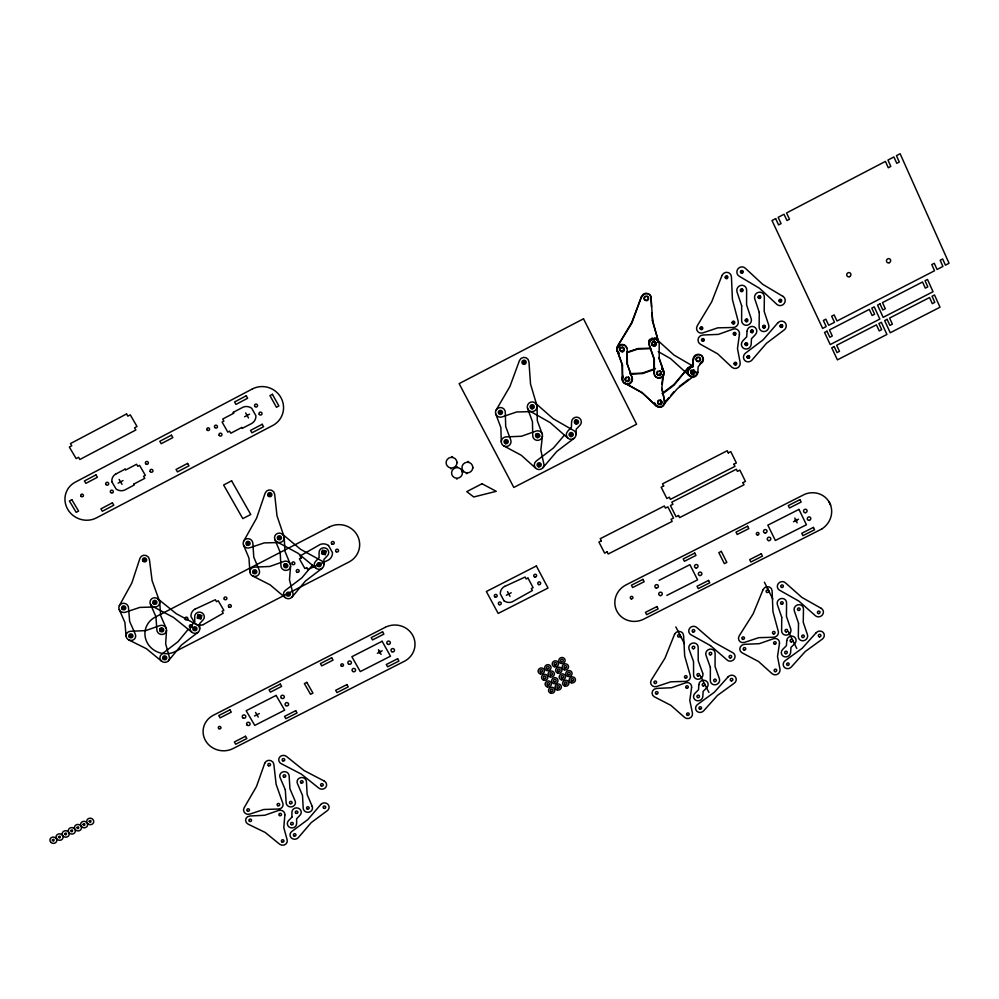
<?xml version="1.0" encoding="UTF-8"?>
<svg xmlns="http://www.w3.org/2000/svg" width="999" height="999" viewBox="0 0 999 999"><rect width="100%" height="100%" fill="white"/><g stroke="black" fill="none" stroke-linecap="round" stroke-linejoin="round"><path stroke-width="1.5" d="M323.901 564.71L323.913 559.477L327.522 555.594A4.833 4.67 7.8 0 0 325.637 548.101A4.833 4.67 7.8 0 0 319.081 552.41L319.081 557.654L315.472 561.538A4.833 4.658 7.7 0 0 315.871 568.119A4.833 4.658 7.7 0 0 322.689 567.782A4.833 4.658 7.7 0 0 322.265 561.201L300.649 549.35L282.505 534.265M576.011 434.615L576.198 429.22L579.982 425.237A4.895 4.783 -31.2 0 0 578.346 417.507A4.895 4.783 -31.2 0 0 571.59 421.928L571.403 427.335L567.632 431.318A4.883 4.77 -29.1 0 0 569.555 439.11A4.883 4.77 -29.1 0 0 575.998 434.041L575.536 432.38A4.883 4.77 -29.1 0 0 574.487 430.994L553.159 418.718L535.427 403.121M692.906 364.573L693.181 359.091A4.97 4.795 -44.8 0 1 700.024 354.62A4.97 4.795 -44.8 0 1 701.535 362.462L698.126 366.908L697.851 372.39A4.97 4.795 -43.3 0 1 691.008 376.848A4.97 4.795 -43.3 0 1 689.485 369.031L692.906 364.573L689.485 369.031M693.343 364.985L693.181 359.091M166.521 630.319L165.647 643.731L169.518 657.742A4.82 4.533 13.9 0 1 162.787 661.95A4.82 4.533 13.9 0 1 161.638 654.258L178.034 641.683L188.237 629.32M290.584 566.196L289.473 579.807L293.107 594.043A4.82 4.62 9 0 1 286.288 598.301A4.82 4.62 9 0 1 285.264 590.496L301.935 577.759L312.387 565.222M542.432 436.051L540.834 450.062L543.993 464.747A4.858 4.745 -22 0 1 536.987 469.105A4.858 4.745 -22 0 1 536.226 461.063L553.446 447.989L564.41 435.114M661.85 384.315L663.136 374.375M656.555 406.143L641.783 392.37L656.555 406.143A4.92 4.77 -39 0 0 664.697 401.448L661.862 387.6L663.523 374.8M618.943 353.097A4.958 4.833 -44.7 0 1 617.407 346.503L631.618 322.615L641.533 296.541A5.02 4.87 -52.1 0 1 651.048 297.789L652.647 320.679L658.616 342.207A4.983 4.833 -46 0 0 652.422 339.011A4.983 4.833 -46 0 0 649.25 345.392L653.933 358.791L653.983 373.064A4.945 4.795 -42.5 0 0 663.573 374.038M617.407 346.503L631.967 322.952L641.533 296.541M119.368 605.619L131.843 582.991L139.935 558.341A4.895 4.645 19.8 0 1 149.413 559.465L152.11 580.731L159.428 600.973M243.719 541.058L256.618 518.119L265.16 493.106A4.895 4.733 16.6 0 1 274.663 494.255L276.998 515.846L283.978 536.401M496.166 410.002L509.965 386.388L519.43 360.639A4.945 4.87 -36.2 0 1 528.958 361.863L530.544 384.116L536.85 405.332M168.531 660.701L181.531 644.954L197.977 632.367M292.07 597.04L305.382 581.093L322.103 568.331M542.844 467.832L556.793 451.436L574.063 438.336M662.112 393.444L673.751 384.64L688.024 367.994A4.945 4.77 -43.5 0 1 691.733 366.221M662.499 393.893L674.15 385.077L688.024 367.994M664.834 402.322L668.905 397.59M670.941 395.229L673.988 391.67M664.148 404.046L677.447 388.561L693.793 376.211M699.612 364.485L701.535 362.462M679.37 386.363L688.686 379.308M463.061 470.804L462.175 471.228M821.752 529.02L643.768 619.13A20.217 19.268 -21.9 0 1 616.883 611.138A20.217 19.268 -21.9 0 1 626.036 584.89L804.907 494.193A20.554 19.381 -35.4 0 1 829.807 503.284L830.594 505.144M115.934 473.963L125.137 469.13M233.279 412.325L243.244 407.093A8.766 8.516 26.4 0 1 251.673 408.229L255.881 415.646A8.729 8.467 26.2 0 1 251.611 423.539L242.282 428.334L241.795 427.472M118.107 483.179L123.039 480.581M244.58 416.758L249.563 414.135M133.854 484.065L144.768 478.334L143.569 476.273L145.355 475.349L139.585 465.372L137.8 466.308L136.588 464.26L125.649 470.005L125.137 469.143M241.795 427.46L230.769 433.241L229.595 431.168L227.809 432.105L222.09 422.053L223.888 421.103L222.727 419.018L233.778 413.211L233.279 412.337M195.067 609.128L215.359 599.725L216.508 601.698L218.257 600.799L223.838 610.352L222.09 611.251L223.214 613.236L203.297 624.6M160.24 628.933L161.613 628.221L161.713 629.894L159.753 628.608M284.315 564.785L285.702 564.073L285.764 565.771L283.828 564.46M536.176 434.577L537.587 433.841L537.599 435.589L535.701 434.228M301.186 557.966L299.438 558.866L304.882 568.543L306.643 567.632M539.385 436.426L539.847 436.176M198.052 615.759L199.425 615.047L199.513 616.72L197.565 615.434M322.465 551.473L323.851 550.749L323.913 552.459L321.99 551.136M574.562 420.629L575.986 419.892M197.09 617.981L201.935 615.471M321.466 553.721L326.373 551.186M663.673 485.951L661.176 487.225L666.857 498.476L669.342 497.202L670.379 499.363L734.952 466.383L733.89 464.235M728.271 452.909L730.781 451.623L736.363 462.974L733.853 464.26M504.695 586.413L525.162 577.035L526.211 579.008L527.984 578.109M254.52 716.008L259.315 713.561M377.36 653.296L382.205 650.824M601.386 540.796L598.913 542.057L604.657 553.146L607.13 551.885M506.318 595.254L511.213 592.757M678.558 515.484L676.073 516.745L670.429 505.556L672.914 504.283L671.803 502.172L736.35 469.23L737.412 471.378L739.872 470.117L745.429 481.406L742.919 482.679M659.103 580.307L689.909 564.685L697.589 579.845L666.832 595.416M793.493 521.74L798.476 519.218M629.919 373.638L642.282 373.139L655.506 368.431M630.257 374.063L642.644 373.564L654.682 369.28M628.471 351.735L637.924 348.539L650.361 348.239M627.459 352.572L638.274 348.926L650.736 348.626M462.425 472.377A5.445 5.32 -8.4 0 0 453.858 468.593A5.445 5.32 -8.4 0 0 454.745 477.772A5.445 5.32 -8.4 0 0 462.425 472.377L462.899 472.277M456.993 462.537A5.445 5.345 -7.6 0 0 448.713 458.129A5.445 5.345 -7.6 0 0 448.926 467.382A5.445 5.345 -7.6 0 0 456.993 462.537L457.467 462.475M472.827 467.619A5.445 5.332 -10.4 0 0 464.76 462.899A5.445 5.332 -10.4 0 0 464.572 472.127A5.445 5.332 -10.4 0 0 472.827 467.619L473.314 467.569M456.805 466.858L457.442 466.87M456.58 478.958L457.205 478.958M451.798 456.618L452.435 456.668M450.661 468.706L451.298 468.756M466.246 473.514L466.883 473.588M467.894 461.501L468.531 461.575M128.746 639.909L146.503 648.763L161.626 661.226M252.522 575.886L270.18 584.89L285.14 597.577M503.796 445.904L521.253 455.244L535.851 468.356M622.914 375.924A4.933 4.795 -40.6 0 0 624.462 382.892L640.446 391.645M642.132 392.819L624.462 382.892M692.969 366.121L673.938 355.032L656.081 338.848A4.958 4.808 -46.2 0 0 654.919 338.087M658.229 351.598L670.554 358.616L688.336 374.725A4.945 4.77 -43.5 0 0 689.809 375.624M285.127 563.861A2.073 1.998 10.6 0 1 287.799 566.221A2.073 1.998 10.6 0 1 284.378 567.232A2.073 1.998 10.6 0 1 285.127 563.861L285.702 564.073M575.037 420.966L576.46 421.99L576.448 420.229M157.917 598.863L176.261 613.698L198.027 625.349A4.833 4.57 13.6 0 1 198.551 631.83A4.833 4.57 13.6 0 1 191.771 632.167L173.589 617.482L152.61 606.393A4.87 4.595 17 0 1 151.573 598.863A4.87 4.595 17 0 1 159.316 600.674A4.87 4.595 17 0 1 155.157 606.98L139.798 607.417L125.424 612.237A4.87 4.595 18.1 0 1 119.018 608.965A4.87 4.595 18.1 0 1 122.827 603.309A4.87 4.595 18.1 0 1 128.509 607.667L129.658 621.428L135.315 634.215A4.845 4.558 16.5 0 1 132.268 640.297A4.845 4.558 16.5 0 1 126.136 636.575A4.845 4.558 16.5 0 1 130.482 631.293L145.729 630.606L159.915 625.586A4.845 4.57 15.3 0 1 166.346 628.771A4.845 4.57 15.3 0 1 162.537 634.44A4.845 4.57 15.3 0 1 156.893 630.082L155.906 616.633L150.399 604.033M315.946 568.181L297.889 553.184L277.048 541.895A4.858 4.683 12.7 0 1 276.136 534.253A4.858 4.683 12.7 0 1 283.866 536.101A4.858 4.683 12.7 0 1 279.583 542.494L264.173 542.919L249.688 547.789A4.87 4.683 14.8 0 1 243.306 544.455A4.87 4.683 14.8 0 1 247.228 538.711A4.87 4.683 14.8 0 1 252.847 543.156L253.771 557.117L259.216 570.117A4.845 4.645 12.7 0 1 256.056 576.286A4.845 4.645 12.7 0 1 249.962 572.489A4.845 4.645 12.7 0 1 254.42 567.132L269.73 566.47L284.041 561.401A4.845 4.645 10.6 0 1 290.434 564.635A4.845 4.645 10.6 0 1 286.526 570.379A4.845 4.645 10.6 0 1 280.944 565.946L280.182 552.297L274.875 539.497M567.882 438.161L550.249 422.664L529.682 410.964A4.908 4.82 -28.1 0 1 529.02 403.084A4.908 4.82 -28.1 0 1 536.738 405.02A4.908 4.82 -28.1 0 1 532.205 411.588L516.683 411.975L501.935 416.958A4.895 4.82 -21.6 0 1 495.629 413.499A4.895 4.82 -21.6 0 1 499.775 407.592A4.895 4.82 -21.6 0 1 505.282 412.187L505.706 426.573L510.739 439.985A4.883 4.783 -19.2 0 1 507.342 446.328A4.883 4.783 -19.2 0 1 501.336 442.407A4.883 4.783 -19.2 0 1 506.018 436.9L521.441 436.263L536.013 431.081A4.883 4.783 -24.9 0 1 542.345 434.428A4.883 4.783 -24.9 0 1 538.199 440.334A4.883 4.783 -24.9 0 1 532.742 435.764L532.455 421.69L527.572 408.479M651.86 312.824L652.647 320.679M697.851 372.39L697.402 371.978A4.958 4.783 -43.4 0 1 692.257 376.773A4.958 4.783 -43.4 0 1 687.674 371.778A4.958 4.783 -43.4 0 1 692.869 367.045M658.616 342.207L652.272 320.342M661.763 388.536L664.697 401.448M111.788 481.693L116.084 489.035A8.766 8.354 25.8 0 0 124.55 490.134L134.353 484.927L133.854 484.065M119.118 479.395L122.028 484.365M198.114 614.335L200.911 619.105M255.557 712.462L258.266 717.095M301.198 557.954L300.075 555.956L320.254 544.43A8.529 8.229 7.9 0 1 328.484 545.491M306.668 567.619L307.792 569.617L328.234 560.152A8.492 8.192 7.8 0 0 332.467 552.622L328.509 545.454M245.654 412.924L248.489 417.969M322.552 550.037L325.274 554.87M378.459 649.712L381.094 654.407M828.87 501.56L829.832 503.309A20.554 19.381 -35.4 0 1 821.752 529.02M507.492 591.62L510.039 596.391M504.058 600.886L500.287 593.856A8.379 8.054 -12 0 1 504.657 586.351M528.009 578.096L533.091 587.662L531.318 588.561L532.355 590.534L512.162 601.885A8.417 8.092 -12 0 1 504.095 600.849M601.348 540.821L600.249 538.698L664.36 505.981L665.434 508.104L667.894 506.855L673.538 518.044L671.053 519.305L672.165 521.403L608.179 554.008L607.092 551.91M675.824 626.897L684.365 643.556M680.144 635.352A1.324 1.249 -23 0 1 678.683 637.087A1.324 1.249 -23 0 1 677.909 635.064A1.324 1.249 -23 0 1 680.144 635.352L681.505 637.961M700.374 675.774L708.928 692.432M663.636 485.976L662.549 483.828L727.247 450.736L728.308 452.897M678.521 515.496L679.595 517.619L744.018 484.79L742.956 482.654M764.422 582.205L772.776 599.038M767.232 587.862L768.606 590.634A1.336 1.261 -29.4 0 1 767.294 592.507A1.336 1.261 -29.4 0 1 766.333 590.559A1.336 1.261 -29.4 0 1 768.606 590.634M788.423 631.618L796.777 648.463M794.804 518.056L797.165 522.889M119.218 609.54L124.9 622.389L126.061 636.088M166.159 628.246L160.677 615.684L159.69 602.185M243.506 545.042L248.976 558.091L249.9 571.99M290.259 564.098L284.977 551.336L284.216 537.637M495.804 414.098L500.861 427.56L501.298 441.895M542.182 433.878L537.312 420.716L537.037 406.593M617.307 351.049L622.152 364.71L622.352 379.245M630.644 373.926L627.035 363.711L626.873 351.86M630.943 374.775L631.843 377.322A4.945 4.808 -40.6 0 1 628.833 383.591M658.828 357.817L660.576 362.837M660.863 363.673L663.486 371.178M651.048 297.789L651.535 306.805M199.713 628.808L199.625 623.638L203.159 619.805A4.833 4.583 13.9 0 0 201.149 612.437A4.833 4.583 13.9 0 0 194.693 616.683L194.78 621.853L191.246 625.686A4.833 4.57 13.6 0 0 191.771 632.167M111.851 481.693A8.729 8.317 25.9 0 1 115.896 473.901M195.03 609.065A8.492 8.054 14 0 0 190.984 616.57L195.055 623.613A8.529 8.079 13.9 0 0 203.309 624.65M696.927 371.99A4.945 4.77 -43.4 0 1 696.778 372.677M693.493 376.086A4.945 4.77 -43.4 0 1 687.25 371.99A4.945 4.77 -43.4 0 1 692.856 366.658M693.768 370.179A2.123 2.048 -43.4 0 1 690.846 373.201M693.618 370.08A2.123 2.048 -43.4 0 1 694.043 373.301A2.123 2.048 -43.4 0 1 690.784 373.102A2.123 2.048 -43.5 0 0 693.556 370.105M690.771 370.854A2.123 2.048 -43.4 0 1 691.533 370.117M654.795 338.249A4.958 4.82 -46.1 0 1 657.966 342.02M648.813 340.721A4.958 4.82 -46.1 0 1 650.162 339.098M651.71 338.261A4.958 4.82 -46.1 0 1 652.185 338.124M654.37 341.171A2.135 2.073 -46.1 0 1 654.82 344.093A2.135 2.073 -46.1 0 1 651.885 344.618M648.801 342.083A4.97 4.82 -46.1 0 1 658.316 342.182M652.759 341.333A2.135 2.073 -46.1 0 1 655.394 342.295A2.135 2.073 -46.1 0 1 654.595 345.042A2.135 2.073 -46.1 0 1 651.823 344.58A2.123 2.06 -46.2 0 0 654.445 341.233M689.722 375.312A4.933 4.758 -43.5 0 1 687.911 374.3M693.256 370.042A2.123 2.048 -43.5 0 1 690.759 372.702M664.298 400.986A4.92 4.758 -39.1 0 1 660.739 406.73M658.99 406.905A4.92 4.758 -39.1 0 1 654.795 403.221M660.227 400.124A2.11 2.048 -39.1 0 1 661.226 403.271A2.11 2.048 -39.1 0 1 657.866 403.384A2.11 2.035 -39.1 0 0 660.764 402.909A2.11 2.035 -39.1 0 0 660.564 400.075M657.879 400.911A2.11 2.048 -39.1 0 1 658.99 400.124M658.778 406.443A4.908 4.758 -39.1 0 1 654.495 403.097M693.618 359.49A4.983 4.795 -44.8 0 1 700.474 355.02A4.983 4.795 -44.8 0 1 701.985 362.862M698.751 357.167A2.135 2.06 -44.8 0 1 699.987 359.915A2.135 2.06 -44.8 0 1 697.102 361.064A2.135 2.06 -44.8 0 1 696.266 358.142M696.827 357.517A2.135 2.06 -44.8 0 1 697.514 357.167M618.968 353.284A4.97 4.845 -44.7 0 1 619.268 345.254A4.97 4.845 -44.7 0 1 626.71 348.077M641.895 296.84A5.02 4.883 -52.1 0 1 651.423 298.102M651.835 343.231A2.135 2.073 -46 0 1 655.044 341.858A2.135 2.073 -46 0 1 655.119 345.317A2.135 2.073 -46 0 1 651.86 344.268M619.88 348.901A2.135 2.073 -44.7 0 1 623.151 347.552A2.135 2.073 -44.7 0 1 623.076 351.049A2.135 2.073 -44.7 0 1 619.867 349.737M622.852 347.202A2.123 2.073 -44.7 0 1 623.101 350.362A2.123 2.073 -44.7 0 1 619.917 350.224M619.917 347.727A2.123 2.073 -44.7 0 1 620.504 347.165M646.815 296.166A2.148 2.085 -52.1 0 1 648.076 298.976A2.148 2.085 -52.1 0 1 645.179 300.125A2.148 2.085 -52.1 0 1 644.305 297.165M644.867 296.528A2.148 2.085 -52.1 0 1 645.379 296.228M626.773 383.903A4.945 4.808 -40.6 0 1 622.877 376.96M661.837 368.956A4.945 4.795 -42.5 0 1 663.723 372.29M659.939 371.079A2.123 2.06 -42.5 0 1 660.139 374.525A2.123 2.06 -42.5 0 1 656.842 373.526M656.83 372.502A2.123 2.06 -42.5 0 1 657.779 371.153M628.109 377.135A2.123 2.06 -40.6 0 1 629.108 379.932A2.123 2.06 -40.6 0 1 626.223 380.906A2.123 2.06 -40.6 0 1 625.424 378.034M625.824 377.547A2.123 2.06 -40.6 0 1 626.473 377.123M661.738 368.768A4.945 4.795 -42.5 0 1 663.361 372.24M660.164 371.191A2.123 2.06 -42.5 0 1 659.727 374.126A2.123 2.06 -42.5 0 1 656.805 373.776M628.446 377.185A2.11 2.06 -40.6 0 1 627.909 380.419A2.11 2.06 -40.6 0 1 624.887 379.245M741.67 305.831L741.633 320.567A5.02 4.808 -49 0 0 747.302 325.199A5.02 4.808 -49 0 0 751.173 318.631L746.578 304.832L746.628 290.047A5.045 4.845 -51.8 0 0 740.921 285.364A5.045 4.845 -51.8 0 0 737.037 291.983L741.67 305.831M710.376 667.469L710.314 680.556A4.708 4.421 -23.1 0 0 715.721 684.74A4.708 4.421 -23.1 0 0 719.405 678.758L715.059 666.545L715.122 653.408A4.733 4.446 -23.9 0 0 709.69 649.188A4.733 4.446 -23.9 0 0 705.993 655.219L710.376 667.469M781.742 617.332L781.63 630.831A4.745 4.446 -28.3 0 0 787.025 635.052A4.745 4.446 -28.3 0 0 790.771 628.995L786.438 616.383L786.563 602.822A4.77 4.483 -29.4 0 0 781.143 598.563A4.77 4.483 -29.4 0 0 777.384 604.67L781.742 617.332M122.64 607.804C125.012 611.163 124.912 604.495 122.64 607.804M759.265 312.412L759.115 326.823A5.007 4.795 -48.4 0 0 764.747 331.481A5.007 4.795 -48.4 0 0 768.656 324.925L764.185 311.426L764.347 296.953A5.045 4.82 -51.1 0 0 758.678 292.245A5.045 4.82 -51.1 0 0 754.769 298.863L759.265 312.412M129.833 635.789C132.043 639.21 132.205 632.517 129.845 635.726M143.544 559.802C145.991 563.211 145.604 556.505 143.544 559.727M794.967 520.467C796.727 523.863 797.726 517.232 794.979 520.379M153.821 602.285C156.031 605.694 156.269 598.95 153.834 602.21M160.677 629.82C162.787 633.291 163.162 626.51 160.677 629.82M163.686 657.754C165.934 661.138 165.909 654.582 163.686 657.754M700.374 328.221C702.809 331.693 702.459 324.55 700.374 328.221M701.81 339.897C704.045 343.419 704.22 336.238 701.81 339.897M798.538 623.239L798.313 636.463A4.745 4.433 -28.7 0 0 803.683 640.696A4.745 4.433 -28.7 0 0 807.442 634.652L803.246 622.302L803.471 609.028A4.77 4.471 -29.8 0 0 798.089 604.757A4.77 4.471 -29.8 0 0 794.305 610.839L798.538 623.239M725.461 277.235C727.634 280.781 727.959 273.614 725.461 277.148M193.868 628.683C196.254 632.055 195.966 625.312 193.868 628.683M198.476 616.645C200.737 619.967 200.849 613.411 198.501 616.508M732.367 322.552C734.315 326.136 735.002 319.043 732.367 322.477M733.566 333.728C735.714 337.237 736.063 330.132 733.578 333.654M734.327 363.648C736.538 367.12 736.837 359.977 734.327 363.648M740.734 271.84C742.781 275.462 743.418 268.144 740.734 271.84M740.646 290.209C743.094 293.631 742.919 286.538 740.659 290.135M745.479 320.354C747.527 323.901 748.164 316.72 745.491 320.279M745.254 344.143C747.589 347.59 747.489 340.459 745.254 344.143M747.302 356.968C749.525 360.402 749.687 353.409 747.302 356.968M750.873 331.318C753.034 334.852 753.358 327.61 750.873 331.318M758.378 297.09C760.251 300.711 761.188 293.544 758.391 297.015M762.949 326.648C765.434 330.095 765.022 322.914 762.949 326.648M246.965 543.281C249.001 546.753 249.488 540.122 246.978 543.144M779.27 300.662C781.555 304.195 781.48 297.003 779.27 300.587M780.344 326.024C782.429 329.533 783.041 322.39 780.344 326.024M253.696 571.703C256.231 575.074 255.619 568.294 253.696 571.703M268.756 494.592C271.091 498.139 270.829 491.183 268.756 494.592M278.334 537.724C280.794 541.133 280.344 534.39 278.334 537.724M284.727 565.684C287 569.118 286.95 562.425 284.74 565.621M287.262 594.055C289.797 597.39 289.123 590.646 287.262 594.055M318.044 564.585C319.917 568.106 320.691 561.438 318.057 564.51M322.877 552.372C325.274 555.744 325.062 548.975 322.877 552.372M378.758 651.985C381.031 655.344 380.881 648.726 378.758 651.985M698.825 684.677L698.551 689.685L694.879 693.406A4.695 4.408 -21.7 0 0 696.315 700.524A4.695 4.408 -21.7 0 0 702.846 696.415L703.121 691.408L706.805 687.687A4.708 4.421 -22.4 0 0 705.369 680.544A4.708 4.421 -22.4 0 0 698.825 684.677M747.04 331.256L746.715 336.788L742.831 340.846A4.995 4.783 -46.8 0 0 744.292 348.701A4.995 4.783 -46.8 0 0 751.173 344.23L751.485 338.723L755.381 334.653A5.007 4.795 -48 0 0 753.92 326.773A5.007 4.795 -48 0 0 747.04 331.256M499.35 412.3C501.461 415.846 501.748 409.028 499.363 412.225M505.119 441.608C507.367 445.129 507.417 438.174 505.132 441.533M523.001 362.187C525.012 365.821 525.611 358.803 523.014 362.113M531.118 406.668C533.154 410.264 533.666 403.371 531.131 406.593M536.563 435.502C538.411 439.11 539.398 432.167 536.563 435.502M786.75 640.609L786.413 645.666L782.679 649.425A4.733 4.421 -27.3 0 0 784.04 656.618A4.733 4.421 -27.3 0 0 790.634 652.472L790.971 647.414L794.704 643.668A4.745 4.433 -28 0 0 793.356 636.438A4.745 4.433 -28 0 0 786.75 640.609M538.111 464.735C540.197 468.256 540.596 461.388 538.124 464.66M570.117 434.465C572.452 437.962 572.177 431.019 570.129 434.39M575.412 421.903C577.522 425.474 577.759 418.581 575.412 421.903M284.865 814.909L283.791 827.597L287.175 839.934A4.658 4.308 3 0 1 279.62 844.192L265.172 832.442L248.114 824.15A4.67 4.333 4.9 0 1 249.937 815.983L264.71 815.271L278.534 810.464A4.67 4.346 3.5 0 1 284.865 814.909M52.31 840.034C53.958 843.73 55.32 837.162 52.31 840.034M58.479 836.875C60.015 840.609 61.701 834.14 58.504 836.775M64.61 833.753C66.171 837.524 67.807 830.943 64.635 833.653M70.742 830.631C72.24 834.39 74.001 827.846 70.767 830.531M76.873 827.509C78.521 831.305 79.957 824.575 76.873 827.509M83.004 824.387C84.578 828.159 86.189 821.578 83.029 824.287M89.148 821.253C90.659 825.024 92.395 818.456 89.173 821.153M739.46 334.228L737.474 348.576L740.159 362.55A4.97 4.77 -44.9 0 1 731.955 367.27L717.657 353.821L700.374 344.23A4.995 4.808 -47 0 1 702.846 335.015L718.356 334.39L733.141 329.121A4.995 4.795 -47.7 0 1 739.46 334.228M691.608 687.424L689.797 700.461L692.457 713.136A4.683 4.383 -20.6 0 1 684.652 717.482L670.916 705.381L654.37 696.803A4.695 4.421 -19.7 0 1 656.68 688.423L671.478 687.737L685.551 682.841A4.708 4.421 -21.5 0 1 691.608 687.424M779.482 643.381L777.509 656.543L780.007 669.355A4.72 4.408 -26.2 0 1 772.14 673.738L758.528 661.5L742.057 652.809A4.733 4.446 -25.7 0 1 744.467 644.343L759.302 643.668L773.476 638.736A4.745 4.446 -27.3 0 1 779.482 643.381M264.71 763.286L256.493 786.525L244.068 807.891A4.683 4.346 5.2 0 0 249.812 814.098L263.761 809.49L278.609 809.015A4.683 4.358 3.8 0 0 282.842 803.333L276.111 784.302L273.863 764.297A4.708 4.408 5 0 0 264.71 763.286M721.94 275.574L711.725 301.785L697.252 325.799A4.995 4.82 -48.2 0 0 702.834 332.892L717.757 327.847L733.328 327.485A5.007 4.808 -48.8 0 0 738.149 321.116L732.417 299.513L731.443 276.835A5.057 4.858 -53.3 0 0 721.94 275.574M674.537 634.353L664.959 658.204L651.286 680.094A4.708 4.433 -19.9 0 0 656.655 686.5L670.866 681.805L685.714 681.355A4.708 4.433 -21.8 0 0 690.284 675.536L684.677 655.981L683.603 635.426A4.745 4.483 -23 0 0 674.537 634.353M763.036 589.722L753.146 613.823L739.173 635.926A4.745 4.458 -26.1 0 0 744.48 642.394L758.765 637.674L773.663 637.237A4.745 4.458 -27.7 0 0 778.296 631.368L772.939 611.588L772.115 590.821A4.783 4.508 -29.4 0 0 763.036 589.722M320.791 804.507L307.867 819.555L291.745 831.543A4.658 4.321 2.5 0 0 291.396 837.961A4.658 4.321 2.5 0 0 298.326 837.612L311.188 822.639L327.347 810.626A4.67 4.346 1.3 0 0 327.734 804.158A4.67 4.346 1.3 0 0 320.791 804.507M777.771 322.914L763.211 339.772L745.516 353.122A4.983 4.77 -45.7 0 0 744.705 360.377A4.983 4.77 -45.7 0 0 751.972 360.077L766.47 343.306L784.215 329.92A5.02 4.783 -48.5 0 0 785.052 322.615A5.02 4.783 -48.5 0 0 777.771 322.914M728.096 676.86L714.31 692.27L697.514 704.532A4.695 4.396 -21.4 0 0 696.778 711.126A4.695 4.396 -21.4 0 0 703.708 710.789L717.444 695.454L734.29 683.166A4.708 4.408 -23.9 0 0 735.052 676.535A4.708 4.408 -23.9 0 0 728.096 676.86M816.183 632.742L802.172 648.301L785.189 660.664A4.72 4.408 -26.9 0 0 784.377 667.32A4.72 4.408 -26.9 0 0 791.32 666.995L805.269 651.51L822.302 639.123A4.745 4.433 -29.3 0 0 823.151 632.417A4.745 4.433 -29.3 0 0 816.183 632.742M291.945 817.082L288.474 820.716A4.658 4.333 2.8 0 0 290.322 827.647A4.658 4.333 2.8 0 0 296.628 823.626L296.616 818.755L300.087 815.122A4.67 4.346 2.7 0 0 298.239 808.166A4.67 4.346 2.7 0 0 291.92 812.199L291.945 817.082M126.561 413.948L70.479 443.568L71.778 445.766L69.343 447.053L76.149 458.591L78.584 457.305L79.87 459.49L135.839 429.982L134.565 427.784L137.013 426.486L130.282 414.86L127.835 416.158L126.561 413.948M252.36 388.961L75.262 482.167A21.129 20.005 25.8 0 0 67.82 509.49A21.129 20.005 25.8 0 0 96.428 517.894L272.739 425.499A21.104 20.542 26.4 0 0 280.919 397.577A21.104 20.542 26.4 0 0 252.36 388.961M95.954 474.887L84.428 480.956L85.852 483.354L97.378 477.297L95.954 474.887M171.428 435.177L159.815 441.283L161.214 443.718L172.827 437.612L171.428 435.177M246.266 395.804L234.578 401.96L235.951 404.408L247.652 398.264L246.266 395.804M71.841 499.737L69.418 500.998L76.174 512.362L78.596 511.101L71.841 499.737M272.427 394.318L269.955 395.616L276.436 407.267L278.896 405.969L272.427 394.318M112.4 502.834L100.911 508.853L102.323 511.251L113.811 505.219L112.4 502.834M187.612 463.399L176.049 469.468L177.435 471.878L188.998 465.809L187.612 463.399M262.2 424.288L250.549 430.394L251.91 432.829L263.574 426.723L262.2 424.288M231.606 480.819L223.626 484.99L242.807 518.618L250.749 514.485L231.606 480.819M583.503 318.806L459.128 383.641L513.823 487.45L636.588 424.213L583.503 318.806M775.636 218.631L772.002 220.529L822.639 328.396L826.21 326.561L823.363 320.467L825.836 319.193L828.695 325.274L834.502 322.29L831.655 316.196L834.14 314.91L836.987 321.004L934.54 270.754L931.78 264.585L934.277 263.299L937.05 269.468L942.919 266.446L940.159 260.264L942.669 258.978L945.429 265.16L949.05 263.286L900.124 153.734L896.453 155.644L899.3 162.013L896.765 163.337L893.918 156.968L887.961 160.077L890.821 166.433L888.273 167.757L885.426 161.401L786.55 212.949L789.485 219.218L786.962 220.529L784.028 214.261L778.146 217.332L781.081 223.601L778.571 224.912L775.636 218.631M329.358 526.972L155.195 617.132A20.529 19.368 14.9 0 0 147.627 643.443A20.529 19.368 14.9 0 0 175.512 651.435L348.913 562.037A20.542 19.855 6.7 0 0 357.205 535.177A20.542 19.855 6.7 0 0 329.358 526.972M482.005 483.753L466.77 491.62L473.726 496.978L496.253 491.321L482.005 483.753M826.972 331.193L824.537 332.455L830.219 344.568L879.844 319.068L874.237 306.868L871.79 308.129L874.6 314.223L872.115 315.509L869.292 309.403L829.445 329.92L832.292 335.989L829.819 337.262L826.972 331.193M880.007 303.896L877.559 305.157L883.166 317.357L933.029 291.72L927.497 279.445L925.037 280.707L927.809 286.85L925.311 288.137L922.539 281.993L882.492 302.61L885.301 308.716L882.804 310.002L880.007 303.896M834.165 346.553L831.742 347.802L837.399 359.865L886.925 334.453L881.343 322.302L878.895 323.564L881.692 329.633L879.22 330.906L876.41 324.837L836.65 345.279L839.472 351.323L837 352.585L834.165 346.553M887.1 319.343L884.652 320.604L890.246 332.754L940.009 307.205L934.502 294.98L932.055 296.241L934.814 302.36L932.317 303.646L929.557 297.527L889.585 318.069L892.382 324.151L889.897 325.424L887.1 319.343M385.327 627.297L213.324 715.284A20.142 18.869 8.3 0 0 205.657 740.858A20.142 18.869 8.3 0 0 233.042 748.563L404.308 661.313A20.192 19.293 -1.3 0 0 412.649 635.202A20.192 19.293 -1.3 0 0 385.327 627.297M229.932 709.852L218.744 715.571L220.092 717.856L231.281 712.137L229.932 709.852M280.307 684.09L269.056 689.847L270.392 692.145L281.643 686.388L280.307 684.09M331.705 657.804L320.404 663.586L321.715 665.896L333.029 660.114L331.705 657.804M382.58 631.793L371.216 637.612L372.515 639.934L383.878 634.128L382.58 631.793M276.111 695.416L246.166 710.726L254.77 725.399L284.665 710.152L276.111 695.416M382.118 641.258L351.86 656.718L360.277 671.59L390.484 656.193L382.118 641.258M306.793 682.367L304.383 683.591L310.539 694.305L312.949 693.081L306.793 682.367M536.351 565.971L486.351 591.508L498.176 613.436L548.039 588.036L536.351 565.971M245.504 736.275L234.353 741.97L235.689 744.23L246.84 738.536L245.504 736.275M295.716 710.689L284.503 716.408L285.814 718.681L297.028 712.961L295.716 710.689M346.94 684.577L335.664 690.321L336.975 692.607L348.239 686.875L346.94 684.577M397.627 658.741L386.313 664.51L387.6 666.82L398.926 661.051L397.627 658.741M642.944 579.37L631.43 585.214L632.642 587.549L644.155 581.718L642.944 579.37M694.767 553.071L683.191 558.941L684.39 561.301L695.953 555.432L694.767 553.071M747.639 526.223L736.013 532.13L737.187 534.502L748.825 528.608L747.639 526.223M799.974 499.662L788.286 505.606L789.447 507.992L801.136 502.06L799.974 499.662M798.963 509.39L767.831 525.174L775.361 540.484L806.43 524.75L798.963 509.39M721.315 551.373L718.83 552.634L724.35 563.648L726.835 562.4L721.315 551.373M656.942 606.555L645.466 612.362L646.665 614.685L658.141 608.891L656.942 606.555M708.578 580.431L697.04 586.263L698.226 588.611L709.765 582.779L708.578 580.431M761.275 553.771L749.675 559.64L750.848 562L762.437 556.131L761.275 553.771M813.423 527.397L801.772 533.291L802.921 535.651L814.572 529.77L813.423 527.397M324.188 781.018L304.058 770.529L286.488 756.455A4.708 4.408 4.4 0 0 279.57 757.267A4.708 4.408 4.4 0 0 281.194 763.648L301.386 774.15L318.881 788.149A4.683 4.371 1.8 0 0 325.761 787.337A4.683 4.371 1.8 0 0 324.188 781.018M710.514 645.629L690.971 634.777A4.745 4.483 -24.1 0 1 689.71 628.221A4.745 4.483 -24.1 0 1 696.665 627.409L713.398 641.92L732.866 652.747A4.733 4.446 -24.8 0 1 734.078 659.253A4.733 4.446 -24.8 0 1 727.16 660.064L710.514 645.629M821.265 608.379L801.885 597.414L785.314 582.729A4.783 4.508 -30.3 0 0 778.333 583.553A4.783 4.508 -30.3 0 0 779.507 590.172L798.95 601.161L815.446 615.759A4.77 4.458 -30.3 0 0 822.389 614.947A4.77 4.458 -30.3 0 0 821.265 608.379M782.954 296.378L762.624 284.265L745.192 268.119A5.07 4.858 -53.5 0 0 737.899 268.943A5.07 4.858 -53.5 0 0 739.16 276.186L759.577 288.336L776.91 304.395A5.045 4.808 -50.6 0 0 784.165 303.559A5.045 4.808 -50.6 0 0 782.954 296.378M285.314 789.797L280.082 777.622A4.695 4.383 4 0 1 283.416 771.727A4.695 4.383 4 0 1 289.123 775.798L289.947 788.86L295.142 800.998A4.67 4.358 3.2 0 1 291.82 806.842A4.67 4.358 3.2 0 1 286.139 802.809L285.314 789.797M312.2 806.38L307.143 794.505L306.456 781.705A4.683 4.383 2.9 0 0 300.774 777.609A4.683 4.383 2.9 0 0 297.415 783.503L302.51 795.416L303.197 808.154A4.67 4.346 2.2 0 0 308.853 812.212A4.67 4.346 2.2 0 0 312.2 806.38M702.697 673.176L698.214 660.701L698.176 647.277A4.733 4.471 -23.3 0 0 692.707 643.081A4.733 4.471 -23.3 0 0 689.035 649.125L693.543 661.65L693.593 675.012A4.708 4.433 -22.5 0 0 699.038 679.17A4.708 4.433 -22.5 0 0 702.697 673.176M622.477 365.11L617.632 351.436A4.97 4.845 -44.6 0 1 621.415 344.88A4.97 4.845 -44.6 0 1 627.185 349.5L627.372 364.123L632.192 377.747A4.945 4.808 -40.5 0 1 628.421 384.24A4.945 4.808 -40.5 0 1 622.677 379.67L622.477 365.11M663.873 371.591L659.215 358.216L659.178 343.868A4.983 4.833 -46 0 0 653.446 339.21A4.983 4.833 -46 0 0 649.625 345.766L654.32 359.19L654.357 373.489A4.958 4.808 -42.4 0 0 660.064 378.097A4.958 4.808 -42.4 0 0 663.873 371.591M80.907 496.141A1.399 1.324 26.2 0 0 83.292 496.116A1.399 1.324 26.2 0 0 81.993 494.118A1.399 1.324 26.2 0 0 80.907 496.141M207.03 429.857A1.399 1.349 26.8 0 0 209.428 429.845A1.399 1.349 26.8 0 0 208.154 427.822A1.399 1.349 26.8 0 0 207.03 429.857M259.265 414.373A1.511 1.474 25.7 0 0 261.863 414.285A1.511 1.474 25.7 0 0 260.439 412.112A1.511 1.474 25.7 0 0 259.265 414.373M214.685 427.41A1.511 1.461 26.7 0 0 217.282 427.335A1.511 1.461 26.7 0 0 215.846 425.162A1.511 1.461 26.7 0 0 214.685 427.41M219.206 435.389A1.511 1.461 25.6 0 0 221.803 435.314A1.511 1.461 25.6 0 0 220.367 433.154A1.511 1.461 25.6 0 0 219.206 435.389M254.782 406.343A1.511 1.474 27 0 0 257.38 406.268A1.511 1.474 27 0 0 255.956 404.083A1.511 1.474 27 0 0 254.782 406.343M110.577 492.37A1.511 1.436 25.5 0 0 113.162 492.295A1.511 1.436 25.5 0 0 111.713 490.159A1.511 1.436 25.5 0 0 110.577 492.37M145.629 463.648A1.511 1.449 26.4 0 0 148.227 463.573A1.511 1.449 26.4 0 0 146.766 461.426A1.511 1.449 26.4 0 0 145.629 463.648M150.212 471.565A1.511 1.449 25.6 0 0 152.81 471.478A1.511 1.449 25.6 0 0 151.361 469.343A1.511 1.449 25.6 0 0 150.212 471.565M105.956 484.503A1.511 1.436 26.2 0 0 108.541 484.415A1.511 1.436 26.2 0 0 107.08 482.28A1.511 1.436 26.2 0 0 105.956 484.503M336.126 551.685A1.474 1.424 6.6 0 0 338.536 550.911A1.474 1.424 6.6 0 0 336.613 549.275A1.474 1.424 6.6 0 0 336.126 551.685M292.395 564.36A1.474 1.411 10.1 0 0 294.792 563.586A1.474 1.411 10.1 0 0 292.869 561.962A1.474 1.411 10.1 0 0 292.395 564.36M296.74 572.027A1.474 1.411 9.3 0 0 299.138 571.253A1.474 1.411 9.3 0 0 297.215 569.63A1.474 1.411 9.3 0 0 296.74 572.027M331.818 543.993A1.474 1.424 7.4 0 0 334.228 543.206A1.474 1.424 7.4 0 0 332.305 541.57A1.474 1.424 7.4 0 0 331.818 543.993M189.81 627.06A1.474 1.386 14 0 0 192.258 626.51A1.474 1.386 14 0 0 190.484 624.75A1.474 1.386 14 0 0 189.81 627.06M224.388 599.338A1.474 1.399 13.3 0 0 226.848 598.776A1.474 1.399 13.3 0 0 225.075 597.002A1.474 1.399 13.3 0 0 224.388 599.338M228.796 606.93A1.474 1.399 12.6 0 0 231.256 606.381A1.474 1.399 12.6 0 0 229.483 604.607A1.474 1.399 12.6 0 0 228.796 606.93M185.364 619.505A1.474 1.399 14.6 0 0 187.824 618.955A1.474 1.399 14.6 0 0 186.039 617.182A1.474 1.399 14.6 0 0 185.364 619.505M499.3 604.695A1.449 1.386 -10.9 0 0 501.223 603.109A1.449 1.386 -10.9 0 0 498.876 602.322A1.449 1.386 -10.9 0 0 499.3 604.695M534.677 577.01A1.449 1.399 -15.1 0 0 536.613 575.424A1.449 1.399 -15.1 0 0 534.253 574.625A1.449 1.399 -15.1 0 0 534.677 577.01M538.711 584.602A1.449 1.399 -15.2 0 0 540.646 583.016A1.449 1.399 -15.2 0 0 538.286 582.217A1.449 1.399 -15.2 0 0 538.711 584.602M495.242 597.14A1.449 1.399 -10.7 0 0 497.165 595.554A1.449 1.399 -10.7 0 0 494.805 594.767A1.449 1.399 -10.7 0 0 495.242 597.14M699.999 709.24A1.311 1.224 -21.4 0 0 701.46 707.529A1.311 1.224 -21.4 0 0 699.238 707.255A1.311 1.224 -21.4 0 0 699.999 709.24M731.343 680.906A1.324 1.236 -23.9 0 0 732.804 679.195A1.324 1.236 -23.9 0 0 730.581 678.908A1.324 1.236 -23.9 0 0 731.343 680.906M714.747 681.618A1.324 1.236 -23.1 0 0 716.208 679.894A1.324 1.236 -23.1 0 0 713.985 679.607A1.324 1.236 -23.1 0 0 714.747 681.618M710.202 654.832A1.324 1.249 -23.9 0 0 711.675 653.109A1.324 1.249 -23.9 0 0 709.44 652.822A1.324 1.249 -23.9 0 0 710.202 654.832M730.144 657.916A1.324 1.249 -24.8 0 0 731.618 656.193A1.324 1.249 -24.8 0 0 729.382 655.893A1.324 1.249 -24.8 0 0 730.144 657.916M693.206 632.08A1.324 1.261 -24.1 0 0 694.68 630.344A1.324 1.261 -24.1 0 0 692.432 630.057A1.324 1.261 -24.1 0 0 693.206 632.08M693.244 648.738A1.324 1.249 -23.3 0 0 694.717 647.015A1.324 1.249 -23.3 0 0 692.469 646.715A1.324 1.249 -23.3 0 0 693.244 648.738M698.039 676.036A1.324 1.236 -22.5 0 0 699.5 674.325A1.324 1.236 -22.5 0 0 697.265 674.038A1.324 1.236 -22.5 0 0 698.039 676.036M703.246 685.938A1.311 1.236 -22.4 0 0 704.707 684.228A1.311 1.236 -22.4 0 0 702.484 683.94A1.311 1.236 -22.4 0 0 703.246 685.938M697.964 697.614A1.311 1.236 -21.7 0 0 699.425 695.916A1.311 1.236 -21.7 0 0 697.202 695.629A1.311 1.236 -21.7 0 0 697.964 697.614M686.75 688.261A1.311 1.236 -21.5 0 0 688.211 686.55A1.311 1.236 -21.5 0 0 685.988 686.263A1.311 1.236 -21.5 0 0 686.75 688.261M656.368 694.08A1.311 1.236 -19.7 0 0 657.991 692.519A1.311 1.236 -19.7 0 0 655.806 692.02A1.311 1.236 -19.7 0 0 656.368 694.08M654.932 683.491A1.311 1.236 -19.9 0 0 656.555 681.917A1.311 1.236 -19.9 0 0 654.37 681.418A1.311 1.236 -19.9 0 0 654.932 683.491M685.539 678.134A1.324 1.236 -21.8 0 0 687 676.41A1.324 1.236 -21.8 0 0 684.765 676.123A1.324 1.236 -21.8 0 0 685.539 678.134M687.537 715.384A1.311 1.224 -20.6 0 0 689.16 713.823A1.311 1.224 -20.6 0 0 686.987 713.323A1.311 1.224 -20.6 0 0 687.537 715.384M805.331 512.699A1.811 1.711 -35.3 0 0 806.842 509.989A1.811 1.711 -35.3 0 0 803.77 510.189A1.811 1.711 -35.3 0 0 805.331 512.699M809.065 520.379A1.811 1.711 -35 0 0 810.564 517.682A1.811 1.711 -35 0 0 807.492 517.882A1.811 1.711 -35 0 0 809.065 520.379M765.284 533.004A1.798 1.711 -32.7 0 0 766.77 530.307A1.798 1.711 -32.7 0 0 763.698 530.506A1.798 1.711 -32.7 0 0 765.284 533.004M768.868 540.646A1.798 1.698 -32.4 0 0 770.629 538.111A1.798 1.698 -32.4 0 0 767.569 537.999A1.798 1.698 -32.4 0 0 768.868 540.646M696.128 567.956A1.786 1.698 -27.5 0 0 697.864 565.422A1.786 1.698 -27.5 0 0 694.804 565.322A1.786 1.698 -27.5 0 0 696.128 567.956M699.962 575.536A1.786 1.698 -27.3 0 0 701.698 573.014A1.786 1.698 -27.3 0 0 698.638 572.914A1.786 1.698 -27.3 0 0 699.962 575.536M656.306 588.036A1.786 1.698 -24.1 0 0 658.279 585.689A1.786 1.698 -24.1 0 0 655.257 585.289A1.786 1.698 -24.1 0 0 656.306 588.036M660.177 595.579A1.786 1.698 -23.9 0 0 662.15 593.231A1.786 1.698 -23.9 0 0 659.128 592.832A1.786 1.698 -23.9 0 0 660.177 595.579M757.542 535.039A1.349 1.286 -32.3 0 0 758.853 533.129A1.349 1.286 -32.3 0 0 756.555 533.041A1.349 1.286 -32.3 0 0 757.542 535.039M631.38 598.901A1.336 1.274 -21.9 0 0 632.842 597.152A1.336 1.274 -21.9 0 0 630.581 596.853A1.336 1.274 -21.9 0 0 631.38 598.901M787.749 665.434A1.324 1.236 -26.9 0 0 789.048 663.586A1.324 1.236 -26.9 0 0 786.8 663.523A1.324 1.236 -26.9 0 0 787.749 665.434M819.517 636.85A1.324 1.236 -29.3 0 0 820.816 634.989A1.324 1.236 -29.3 0 0 818.568 634.914A1.324 1.236 -29.3 0 0 819.517 636.85M802.871 637.537A1.324 1.236 -28.7 0 0 804.183 635.676A1.324 1.236 -28.7 0 0 801.922 635.614A1.324 1.236 -28.7 0 0 802.871 637.537M798.663 610.476A1.336 1.249 -29.8 0 0 799.974 608.603A1.336 1.249 -29.8 0 0 797.702 608.541A1.336 1.249 -29.8 0 0 798.663 610.476M818.606 613.611A1.336 1.249 -30.3 0 0 819.917 611.738A1.336 1.249 -30.3 0 0 817.657 611.663A1.336 1.249 -30.3 0 0 818.606 613.611M781.917 587.474A1.336 1.261 -30.3 0 0 783.228 585.589A1.336 1.261 -30.3 0 0 780.956 585.514A1.336 1.261 -30.3 0 0 781.917 587.474M781.742 604.295A1.336 1.249 -29.4 0 0 783.054 602.422A1.336 1.249 -29.4 0 0 780.781 602.347A1.336 1.249 -29.4 0 0 781.742 604.295M786.201 631.892A1.324 1.249 -28.3 0 0 787.499 630.032A1.324 1.249 -28.3 0 0 785.239 629.957A1.324 1.249 -28.3 0 0 786.201 631.892M791.295 641.907A1.324 1.236 -28 0 0 792.607 640.047A1.324 1.236 -28 0 0 790.346 639.972A1.324 1.236 -28 0 0 791.295 641.907M785.863 653.696A1.324 1.236 -27.3 0 0 787.162 651.847A1.324 1.236 -27.3 0 0 784.902 651.773A1.324 1.236 -27.3 0 0 785.863 653.696M774.749 644.23A1.324 1.249 -27.3 0 0 776.048 642.369A1.324 1.249 -27.3 0 0 773.788 642.307A1.324 1.249 -27.3 0 0 774.749 644.23M744.218 650.087A1.324 1.249 -25.7 0 0 745.691 648.363A1.324 1.249 -25.7 0 0 743.468 648.076A1.324 1.249 -25.7 0 0 744.218 650.087M742.906 639.385A1.324 1.249 -26.1 0 0 744.392 637.662A1.324 1.249 -26.1 0 0 742.157 637.362A1.324 1.249 -26.1 0 0 742.906 639.385M773.651 633.99A1.324 1.249 -27.7 0 0 774.949 632.13A1.324 1.249 -27.7 0 0 772.689 632.055A1.324 1.249 -27.7 0 0 773.651 633.99M775.187 671.64A1.324 1.236 -26.2 0 0 776.66 669.929A1.324 1.236 -26.2 0 0 774.437 669.642A1.324 1.236 -26.2 0 0 775.187 671.64M560.914 663.411A3.184 3.034 -14.7 0 0 565.084 659.877A3.184 3.034 -14.7 0 0 559.89 658.266A3.184 3.034 -14.7 0 0 560.914 663.411M561.525 661.725A1.324 1.261 -14.7 0 0 563.261 660.252A1.324 1.261 -14.7 0 0 561.101 659.59A1.324 1.261 -14.7 0 0 561.525 661.725M564.31 669.78A3.184 3.022 -14.7 0 0 568.481 666.246A3.184 3.022 -14.7 0 0 563.286 664.635A3.184 3.022 -14.7 0 0 564.31 669.78M564.922 668.081A1.324 1.249 -14.7 0 0 566.645 666.62A1.324 1.249 -14.7 0 0 564.497 665.958A1.324 1.249 -14.7 0 0 564.922 668.081M554.345 666.733A3.184 3.022 -14.1 0 0 558.503 663.199A3.184 3.022 -14.1 0 0 553.309 661.6A3.184 3.022 -14.1 0 0 554.345 666.733M554.957 665.047A1.324 1.261 -14.1 0 0 556.68 663.586A1.324 1.261 -14.1 0 0 554.532 662.911A1.324 1.261 -14.1 0 0 554.957 665.047M557.742 673.089A3.184 3.022 -14.2 0 0 561.913 669.567A3.184 3.022 -14.2 0 0 556.718 667.956A3.184 3.022 -14.2 0 0 557.742 673.089M558.354 671.403A1.324 1.249 -14.2 0 0 560.089 669.942A1.324 1.249 -14.2 0 0 557.929 669.28A1.324 1.249 -14.2 0 0 558.354 671.403M567.869 676.448A3.184 3.022 -14.8 0 0 572.04 672.926A3.184 3.022 -14.8 0 0 566.858 671.328A3.184 3.022 -14.8 0 0 567.869 676.448M568.481 674.762A1.324 1.249 -14.8 0 0 570.217 673.301A1.324 1.249 -14.8 0 0 568.056 672.639A1.324 1.249 -14.8 0 0 568.481 674.762M571.253 682.779A3.172 3.009 -14.9 0 0 575.412 679.27A3.172 3.009 -14.9 0 0 570.242 677.672A3.172 3.009 -14.9 0 0 571.253 682.779M571.865 681.106A1.324 1.249 -14.9 0 0 573.588 679.645A1.324 1.249 -14.9 0 0 571.44 678.983A1.324 1.249 -14.9 0 0 571.865 681.106M561.313 679.757A3.184 3.009 -14.3 0 0 565.471 676.236A3.184 3.009 -14.3 0 0 560.289 674.637A3.184 3.009 -14.3 0 0 561.313 679.757M561.925 678.071A1.324 1.249 -14.3 0 0 563.648 676.61A1.324 1.249 -14.3 0 0 561.5 675.948A1.324 1.249 -14.3 0 0 561.925 678.071M564.697 686.088A3.172 3.009 -14.3 0 0 568.856 682.579A3.172 3.009 -14.3 0 0 563.686 680.981A3.172 3.009 -14.3 0 0 564.697 686.088M565.309 684.402A1.324 1.249 -14.3 0 0 567.032 682.954A1.324 1.249 -14.3 0 0 564.885 682.292A1.324 1.249 -14.3 0 0 565.309 684.402M546.815 670.541A3.184 3.022 -13.5 0 0 550.973 667.02A3.184 3.022 -13.5 0 0 545.779 665.409A3.184 3.022 -13.5 0 0 546.815 670.541M547.415 668.855A1.324 1.261 -13.5 0 0 549.15 667.394A1.324 1.261 -13.5 0 0 546.99 666.72A1.324 1.261 -13.5 0 0 547.415 668.855M550.212 676.897A3.184 3.022 -13.6 0 0 554.37 673.376A3.184 3.022 -13.6 0 0 549.188 671.765A3.184 3.022 -13.6 0 0 550.212 676.897M550.824 675.212A1.324 1.249 -13.6 0 0 552.547 673.751A1.324 1.249 -13.6 0 0 550.399 673.076A1.324 1.249 -13.6 0 0 550.824 675.212M540.247 673.863A3.184 3.022 -12.9 0 0 544.405 670.329A3.184 3.022 -12.9 0 0 539.21 668.731A3.184 3.022 -12.9 0 0 540.247 673.863M540.859 672.177A1.324 1.249 -12.9 0 0 542.582 670.704A1.324 1.249 -12.9 0 0 540.422 670.042A1.324 1.249 -12.9 0 0 540.859 672.177M543.668 680.207A3.184 3.022 -13 0 0 547.814 676.685A3.184 3.022 -13 0 0 542.632 675.087A3.184 3.022 -13 0 0 543.668 680.207M544.268 678.521A1.324 1.249 -13 0 0 545.991 677.06A1.324 1.249 -13 0 0 543.843 676.398A1.324 1.249 -13 0 0 544.268 678.521M553.796 683.553A3.184 3.009 -13.7 0 0 557.942 680.044A3.184 3.009 -13.7 0 0 552.759 678.433A3.184 3.009 -13.7 0 0 553.796 683.553M554.408 681.867A1.324 1.249 -13.7 0 0 556.131 680.419A1.324 1.249 -13.7 0 0 553.97 679.745A1.324 1.249 -13.7 0 0 554.408 681.867M557.18 689.884A3.172 3.009 -13.7 0 0 561.338 686.363A3.172 3.009 -13.7 0 0 556.156 684.777A3.172 3.009 -13.7 0 0 557.18 689.884M557.792 688.199A1.311 1.249 -13.7 0 0 559.515 686.738A1.311 1.249 -13.7 0 0 557.367 686.076A1.311 1.249 -13.7 0 0 557.792 688.199M547.24 686.862A3.172 3.009 -13.1 0 0 551.398 683.341A3.172 3.009 -13.1 0 0 546.216 681.743A3.172 3.009 -13.1 0 0 547.24 686.862M547.852 685.177A1.324 1.249 -13.1 0 0 549.575 683.716A1.324 1.249 -13.1 0 0 547.427 683.054A1.324 1.249 -13.1 0 0 547.852 685.177M550.636 693.181A3.172 3.009 -13.2 0 0 554.795 689.672A3.172 3.009 -13.2 0 0 549.612 688.074A3.172 3.009 -13.2 0 0 550.636 693.181M551.248 691.495A1.311 1.249 -13.2 0 0 552.971 690.047A1.311 1.249 -13.2 0 0 550.824 689.385A1.311 1.249 -13.2 0 0 551.248 691.495M87.762 823.676A3.521 3.234 11.7 0 0 93.631 822.377A3.521 3.234 11.7 0 0 89.311 818.281A3.521 3.234 11.7 0 0 87.762 823.676M81.631 826.797A3.521 3.234 11.8 0 0 87.5 825.499A3.521 3.234 11.8 0 0 83.167 821.415A3.521 3.234 11.8 0 0 81.631 826.797M75.487 829.919A3.521 3.234 11.9 0 0 81.356 828.621A3.521 3.234 11.9 0 0 77.023 824.537A3.521 3.234 11.9 0 0 75.487 829.919M69.356 833.054A3.521 3.222 12.1 0 0 75.225 831.742A3.521 3.222 12.1 0 0 70.892 827.671A3.521 3.222 12.1 0 0 69.356 833.054M63.237 836.163A3.521 3.222 12.2 0 0 69.093 834.864A3.521 3.222 12.2 0 0 64.76 830.793A3.521 3.222 12.2 0 0 63.237 836.163M57.105 839.285A3.521 3.222 12.3 0 0 62.974 837.986A3.521 3.222 12.3 0 0 58.629 833.915A3.521 3.222 12.3 0 0 57.105 839.285M50.974 842.394A3.434 3.134 12.4 0 0 56.693 841.121A3.434 3.134 12.4 0 0 52.447 837.15A3.434 3.134 12.4 0 0 50.974 842.394M293.943 835.913A1.299 1.211 2.5 0 0 295.979 835.002A1.299 1.211 2.5 0 0 294.106 833.828A1.299 1.211 2.5 0 0 293.943 835.913M323.701 808.241A1.311 1.211 1.3 0 0 325.736 807.329A1.311 1.211 1.3 0 0 323.863 806.131A1.311 1.211 1.3 0 0 323.701 808.241M307.13 808.965A1.311 1.211 2.2 0 0 309.166 808.054A1.311 1.211 2.2 0 0 307.292 806.867A1.311 1.211 2.2 0 0 307.13 808.965M301.036 782.916A1.311 1.224 2.9 0 0 303.084 781.992A1.311 1.224 2.9 0 0 301.198 780.793A1.311 1.224 2.9 0 0 301.036 782.916M321.178 785.851A1.311 1.224 1.8 0 0 323.226 784.927A1.311 1.224 1.8 0 0 321.353 783.728A1.311 1.224 1.8 0 0 321.178 785.851M282.642 760.763A1.311 1.236 4.4 0 0 284.752 759.977A1.311 1.236 4.4 0 0 282.954 758.641A1.311 1.236 4.4 0 0 282.642 760.763M283.704 777.035A1.311 1.224 4 0 0 285.751 776.111A1.311 1.224 4 0 0 283.866 774.912A1.311 1.224 4 0 0 283.704 777.035M290.072 803.596A1.311 1.224 3.2 0 0 292.108 802.684A1.311 1.224 3.2 0 0 290.222 801.485A1.311 1.224 3.2 0 0 290.072 803.596M295.866 813.223A1.311 1.211 2.7 0 0 297.889 812.312A1.311 1.211 2.7 0 0 296.016 811.126A1.311 1.211 2.7 0 0 295.866 813.223M291.246 824.612A1.299 1.211 2.8 0 0 293.269 823.7A1.299 1.211 2.8 0 0 291.396 822.514A1.299 1.211 2.8 0 0 291.246 824.612M279.483 815.534A1.311 1.211 3.5 0 0 281.506 814.622A1.311 1.211 3.5 0 0 279.633 813.436A1.311 1.211 3.5 0 0 279.483 815.534M249.438 821.265A1.311 1.211 4.9 0 0 251.536 820.491A1.311 1.211 4.9 0 0 249.738 819.18A1.311 1.211 4.9 0 0 249.438 821.265M247.39 810.951A1.311 1.211 5.2 0 0 249.488 810.177A1.311 1.211 5.2 0 0 247.69 808.865A1.311 1.211 5.2 0 0 247.39 810.951M277.672 805.669A1.311 1.224 3.8 0 0 279.708 804.757A1.311 1.224 3.8 0 0 277.834 803.558A1.311 1.224 3.8 0 0 277.672 805.669M268.381 765.671A1.311 1.236 5 0 0 270.492 764.897A1.311 1.236 5 0 0 268.694 763.561A1.311 1.236 5 0 0 268.381 765.671M281.943 841.957A1.299 1.211 3 0 0 283.966 841.058A1.299 1.211 3 0 0 282.105 839.872A1.299 1.211 3 0 0 281.943 841.957M387.674 644.23A1.773 1.698 -0.7 0 0 390.347 642.782A1.773 1.698 -0.7 0 0 387.699 641.296A1.773 1.698 -0.7 0 0 387.674 644.23M391.845 651.698A1.773 1.698 -1.2 0 0 394.518 650.262A1.773 1.698 -1.2 0 0 391.87 648.776A1.773 1.698 -1.2 0 0 391.845 651.698M348.626 664.048A1.773 1.686 2.1 0 0 351.398 662.799A1.773 1.686 2.1 0 0 348.863 661.138A1.773 1.686 2.1 0 0 348.626 664.048M352.834 671.478A1.773 1.686 1.6 0 0 355.607 670.229A1.773 1.686 1.6 0 0 353.072 668.568A1.773 1.686 1.6 0 0 352.834 671.478M281.481 698.214A1.773 1.673 5.9 0 0 284.315 697.152A1.773 1.673 5.9 0 0 281.905 695.341A1.773 1.673 5.9 0 0 281.481 698.214M285.751 705.581A1.773 1.673 5.4 0 0 288.599 704.532A1.773 1.673 5.4 0 0 286.176 702.722A1.773 1.673 5.4 0 0 285.751 705.581M242.944 717.894A1.773 1.661 7.6 0 0 245.779 716.845A1.773 1.661 7.6 0 0 243.344 715.034A1.773 1.661 7.6 0 0 242.944 717.894M247.252 725.224A1.773 1.661 7.2 0 0 250.087 724.175A1.773 1.661 7.2 0 0 247.652 722.377A1.773 1.661 7.2 0 0 247.252 725.224M341.408 666.133A1.336 1.261 2.6 0 0 343.481 665.184A1.336 1.261 2.6 0 0 341.583 663.948A1.336 1.261 2.6 0 0 341.408 666.133M218.744 728.583A1.324 1.249 8.6 0 0 220.929 727.946A1.324 1.249 8.6 0 0 219.206 726.473A1.324 1.249 8.6 0 0 218.744 728.583M253.234 573.151A2.085 1.998 12.7 0 0 256.731 572.365A2.085 1.998 12.7 0 0 254.221 569.842A2.085 1.998 12.7 0 0 253.234 573.151M286.913 595.579A2.073 1.986 9 0 0 290.322 594.567A2.073 1.986 9 0 0 287.662 592.232A2.073 1.986 9 0 0 286.913 595.579M268.194 495.954A2.098 2.035 16.6 0 0 271.778 495.417A2.098 2.035 16.6 0 0 269.443 492.657A2.098 2.035 16.6 0 0 268.194 495.954M246.503 544.73A2.085 2.01 14.8 0 0 250.012 543.956A2.085 2.01 14.8 0 0 247.49 541.396A2.085 2.01 14.8 0 0 246.503 544.73M277.872 539.185A2.085 2.01 12.7 0 0 281.381 538.399A2.085 2.01 12.7 0 0 278.871 535.851A2.085 2.01 12.7 0 0 277.872 539.185M322.627 554.02A2.073 1.998 7.8 0 0 325.961 552.759A2.073 1.998 7.8 0 0 323.152 550.586A2.073 1.998 7.8 0 0 322.627 554.02M317.794 566.221A2.073 1.998 7.7 0 0 321.129 564.972A2.073 1.998 7.7 0 0 318.306 562.799A2.073 1.998 7.7 0 0 317.794 566.221M160.24 631.243A2.073 1.961 15.3 0 0 163.711 630.469A2.073 1.961 15.3 0 0 161.176 627.984A2.073 1.961 15.3 0 0 160.24 631.243M193.431 630.107A2.073 1.961 13.6 0 0 196.89 629.333A2.073 1.961 13.6 0 0 194.38 626.848A2.073 1.961 13.6 0 0 193.431 630.107M198.039 618.069A2.073 1.973 13.9 0 0 201.498 617.295A2.073 1.973 13.9 0 0 198.988 614.797A2.073 1.973 13.9 0 0 198.039 618.069M153.284 603.608A2.085 1.973 17 0 0 156.818 603.071A2.085 1.973 17 0 0 154.47 600.399A2.085 1.973 17 0 0 153.284 603.608M122.115 609.128A2.085 1.973 18.1 0 0 125.649 608.591A2.085 1.973 18.1 0 0 123.289 605.918A2.085 1.973 18.1 0 0 122.115 609.128M142.994 561.151A2.098 1.998 19.8 0 0 146.553 560.601A2.098 1.998 19.8 0 0 144.193 557.904A2.098 1.998 19.8 0 0 142.994 561.151M163.249 659.178A2.073 1.948 13.9 0 0 166.708 658.403A2.073 1.948 13.9 0 0 164.198 655.931A2.073 1.948 13.9 0 0 163.249 659.178M129.308 637.112A2.085 1.961 16.5 0 0 132.83 636.575A2.085 1.961 16.5 0 0 130.482 633.928A2.085 1.961 16.5 0 0 129.308 637.112M505.619 443.681A2.098 2.048 -19.2 0 0 508.179 441.146A2.098 2.048 -19.2 0 0 504.695 440.247A2.098 2.048 -19.2 0 0 505.619 443.681M538.736 466.833A2.085 2.035 -22 0 0 541.121 464.135A2.085 2.035 -22 0 0 537.587 463.499A2.085 2.035 -22 0 0 538.736 466.833M524.238 364.36A2.123 2.085 -36.2 0 0 525.774 361.039A2.123 2.085 -36.2 0 0 522.14 361.413A2.123 2.085 -36.2 0 0 524.238 364.36M499.999 414.423A2.098 2.073 -21.6 0 0 502.385 411.688A2.098 2.073 -21.6 0 0 498.813 411.039A2.098 2.073 -21.6 0 0 499.999 414.423M532.042 408.828A2.11 2.073 -28.1 0 0 534.028 405.794A2.11 2.073 -28.1 0 0 530.407 405.656A2.11 2.073 -28.1 0 0 532.042 408.828M576.336 424.051A2.098 2.048 -31.2 0 0 578.321 421.029A2.098 2.048 -31.2 0 0 574.712 420.891A2.098 2.048 -31.2 0 0 576.336 424.051M571.041 436.613A2.098 2.048 -29.1 0 0 573.026 433.591A2.098 2.048 -29.1 0 0 569.418 433.466A2.098 2.048 -29.1 0 0 571.041 436.613M537.337 437.637A2.098 2.048 -24.9 0 0 539.522 434.765A2.098 2.048 -24.9 0 0 535.939 434.378A2.098 2.048 -24.9 0 0 537.337 437.637M693.393 374.35A2.135 2.06 -43.3 0 0 694.542 370.879A2.135 2.06 -43.3 0 0 690.983 371.74A2.135 2.06 -43.3 0 0 693.393 374.35M698.925 361.601A2.135 2.06 -44.8 0 0 700.074 358.117A2.135 2.06 -44.8 0 0 696.515 358.978A2.135 2.06 -44.8 0 0 698.925 361.601M726.985 278.546A1.411 1.361 -53.3 0 0 727.409 276.149A1.411 1.361 -53.3 0 0 725.162 277.06A1.411 1.361 -53.3 0 0 726.985 278.546M733.79 323.876A1.399 1.349 -48.8 0 0 734.365 321.541A1.399 1.349 -48.8 0 0 732.08 322.277A1.399 1.349 -48.8 0 0 733.79 323.876M701.81 329.545A1.399 1.349 -48.2 0 0 702.372 327.21A1.399 1.349 -48.2 0 0 700.099 327.947A1.399 1.349 -48.2 0 0 701.81 329.545M703.146 341.246A1.399 1.349 -47 0 0 703.883 338.961A1.399 1.349 -47 0 0 701.56 339.548A1.399 1.349 -47 0 0 703.146 341.246M734.989 335.052A1.399 1.349 -47.7 0 0 735.564 332.729A1.399 1.349 -47.7 0 0 733.291 333.466A1.399 1.349 -47.7 0 0 734.989 335.052M735.651 364.985A1.386 1.336 -44.9 0 0 736.388 362.712A1.386 1.336 -44.9 0 0 734.078 363.286A1.386 1.336 -44.9 0 0 735.651 364.985M746.578 345.492A1.399 1.336 -46.8 0 0 747.314 343.206A1.399 1.336 -46.8 0 0 745.004 343.781A1.399 1.336 -46.8 0 0 746.578 345.492M752.284 332.642A1.399 1.336 -48 0 0 752.871 330.319A1.399 1.336 -48 0 0 750.599 331.056A1.399 1.336 -48 0 0 752.284 332.642M746.902 321.69A1.399 1.349 -49 0 0 747.489 319.343A1.399 1.349 -49 0 0 745.204 320.092A1.399 1.349 -49 0 0 746.902 321.69M742.17 291.521A1.411 1.349 -51.8 0 0 742.594 289.136A1.411 1.349 -51.8 0 0 740.346 290.047A1.411 1.349 -51.8 0 0 742.17 291.521M742.257 273.152A1.424 1.361 -53.5 0 0 742.669 270.754A1.424 1.361 -53.5 0 0 740.421 271.666A1.424 1.361 -53.5 0 0 742.257 273.152M780.681 301.998A1.411 1.349 -50.6 0 0 781.28 299.65A1.411 1.349 -50.6 0 0 778.983 300.387A1.411 1.349 -50.6 0 0 780.681 301.998M759.902 298.389A1.411 1.349 -51.1 0 0 760.326 296.016A1.411 1.349 -51.1 0 0 758.079 296.915A1.411 1.349 -51.1 0 0 759.902 298.389M764.372 327.972A1.399 1.336 -48.4 0 0 764.959 325.637A1.399 1.336 -48.4 0 0 762.674 326.386A1.399 1.336 -48.4 0 0 764.372 327.972M781.767 327.347A1.399 1.336 -48.5 0 0 782.354 325.012A1.399 1.336 -48.5 0 0 780.069 325.761A1.399 1.336 -48.5 0 0 781.767 327.347M748.626 358.304A1.399 1.336 -45.7 0 0 749.362 356.031A1.399 1.336 -45.7 0 0 747.052 356.606A1.399 1.336 -45.7 0 0 748.626 358.304M647.14 300.524A2.16 2.098 -52.1 0 0 647.926 296.89A2.16 2.098 -52.1 0 0 644.43 298.114A2.16 2.098 -52.1 0 0 647.14 300.524M660.164 404.607A2.11 2.048 -39 0 0 661.613 401.273A2.11 2.048 -39 0 0 658.016 401.785A2.11 2.048 -39 0 0 660.164 404.607M659.49 375.399A2.123 2.06 -42.4 0 0 660.938 372.028A2.123 2.06 -42.4 0 0 657.33 372.552A2.123 2.06 -42.4 0 0 659.49 375.399M654.707 346.079A2.135 2.073 -46 0 0 655.831 342.57A2.135 2.073 -46 0 0 652.26 343.431A2.135 2.073 -46 0 0 654.707 346.079M622.714 351.735A2.135 2.085 -44.6 0 0 623.826 348.239A2.135 2.085 -44.6 0 0 620.267 349.101A2.135 2.085 -44.6 0 0 622.714 351.735M627.822 381.543A2.123 2.06 -40.5 0 0 629.258 378.184A2.123 2.06 -40.5 0 0 625.649 378.708A2.123 2.06 -40.5 0 0 627.822 381.543M889.235 262.737A2.185 2.06 -52.5 0 0 889.947 259.053A2.185 2.06 -52.5 0 0 886.488 260.452A2.185 2.06 -52.5 0 0 889.235 262.737M849.512 276.686A2.185 2.06 -52 0 0 850.211 273.027A2.185 2.06 -52 0 0 846.752 274.425A2.185 2.06 -52 0 0 849.512 276.686"/></g></svg>
